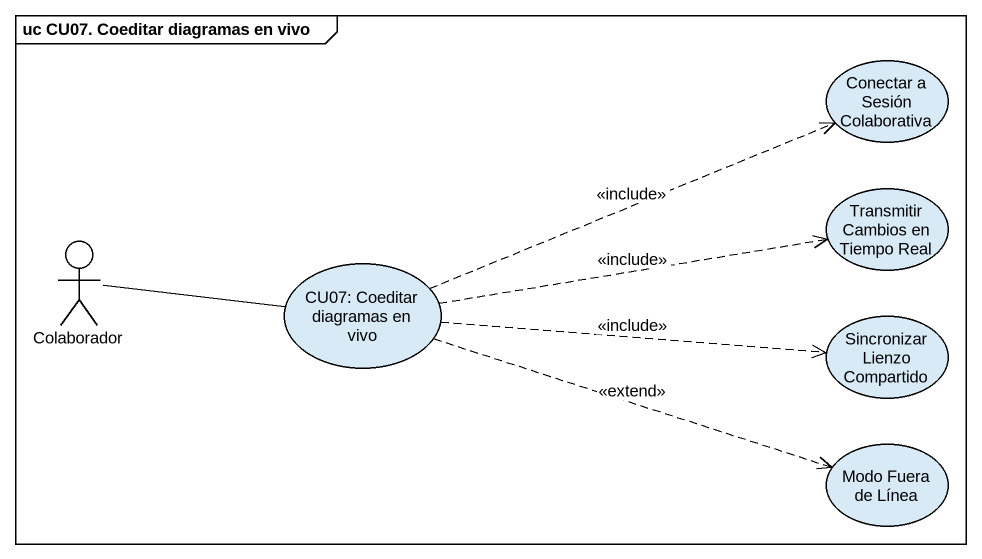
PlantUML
@startuml
mainframe uc CU07. Coeditar diagramas en vivo
usecase "Conectar a Sesión Colaborativa" as Conectar_a_Sesión
actor Colaborador
usecase "Transmitir Cambios en Tiempo Real" as Transmitir_Cambios_en
usecase "CU07: Coeditar diagramas en vivo" as CU07_Coeditar_diagramas_en
usecase "Sincronizar Lienzo Compartido" as Sincronizar_Lienzo
usecase "Modo Fuera de Línea" as Modo_Fuera_de_Línea
Colaborador -right- CU07_Coeditar_diagramas_en
CU07_Coeditar_diagramas_en .right.> Conectar_a_Sesión : <<include>>
CU07_Coeditar_diagramas_en .right.> Transmitir_Cambios_en : <<include>>
CU07_Coeditar_diagramas_en .right.> Sincronizar_Lienzo : <<include>>
CU07_Coeditar_diagramas_en .right.> Modo_Fuera_de_Línea : <<extend>>
@enduml
